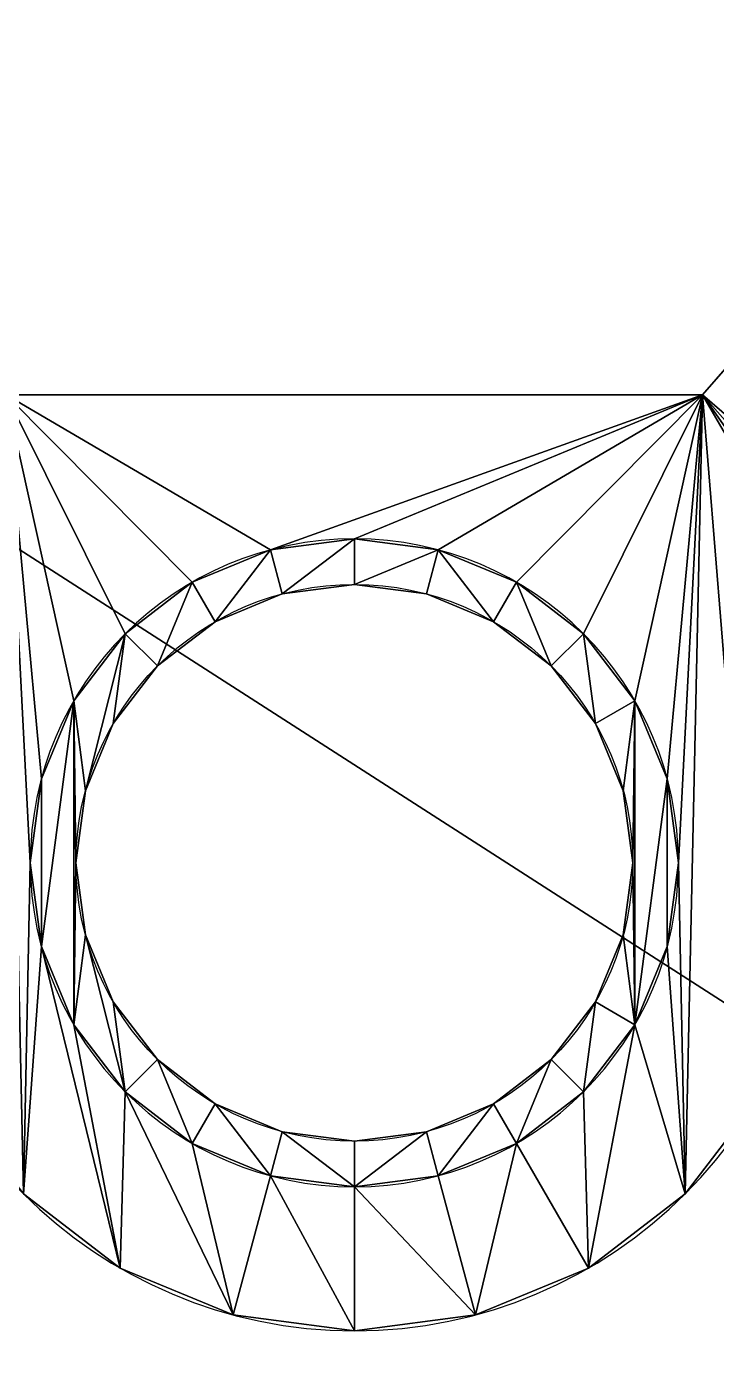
# Model space of a CAD drawing. Extents: x 0 to 249, y -3 to 160.
# Drawn here: x 106.8 to 135.5, y 57.4 to 113.4 of the extents above; entities that cross this region are included whole.
import ezdxf

# ---------------------------------------------------------------- set-up
doc = ezdxf.new("R2010")
doc.units = 0
doc.layers.get('0').update_dxf_attribs({"color": 13, "linetype": 'CONTINUOUS'})

# ---------------------------------------------------------------- blocks, each defined once
blk = doc.blocks.new('BUILD_BOX')
at = {"color": 254}
mesh = blk.add_polyface(dxfattribs=at)
corners = [(248.92, 0), (0, 160.02), (0, 0), (248.92, 160.02)]
mesh.append_faces([[corners[k] for k in face] for face in [(0, 1, 2), (1, 0, 3)]], dxfattribs={"vtx0": -1, "color": 254})
blk = doc.blocks.new('3D_PRINTER_BUILD_VOLUME')
blk.add_blockref('BUILD_BOX', (0, 0))

msp = doc.modelspace()

# ---------------------------------------------------------------- linework, layer by layer
for p, q in [((134.927, 98.018), (147.427, 112.327)), ((134.927, 98.018, 39), (147.427, 112.327, 39)), ((105.927, 98.018), (134.927, 98.018)), ((105.927, 98.018, 39), (134.927, 98.018, 39)), ((134.927, 98.018), (134.927, 98.018, 39)), ((120.427, 92.018, 16.8), (120.427, 92.018, 39)), ((116.933, 91.558, 16.8), (116.933, 91.558, 39)), ((123.921, 91.558, 16.8), (123.921, 91.558, 39)), ((113.677, 90.209, 16.8), (113.677, 90.209, 39)), ((120.427, 90.118), (120.427, 90.118, 16.8)), ((127.177, 90.209, 16.8), (127.177, 90.209, 39)), ((117.425, 89.723), (117.425, 89.723, 16.8)), ((123.429, 89.723), (123.429, 89.723, 16.8)), ((114.627, 88.564), (114.627, 88.564, 16.8)), ((126.227, 88.564), (126.227, 88.564, 16.8)), ((110.881, 88.064, 16.8), (110.881, 88.064, 39)), ((129.973, 88.064, 16.8), (129.973, 88.064, 39)), ((112.225, 86.721), (112.225, 86.721, 16.8)), ((128.629, 86.721), (128.629, 86.721, 16.8)), ((108.736, 85.268, 16.8), (108.736, 85.268, 39)), ((132.118, 85.268, 16.8), (132.118, 85.268, 39)), ((110.381, 84.318), (110.381, 84.318, 16.8)), ((130.473, 84.318), (130.473, 84.318, 16.8)), ((107.387, 82.012, 16.8), (107.387, 82.012, 39)), ((133.467, 82.012, 16.8), (133.467, 82.012, 39)), ((109.222, 81.52), (109.222, 81.52, 16.8)), ((131.632, 81.52), (131.632, 81.52, 16.8)), ((106.927, 78.518, 16.8), (106.927, 78.518, 39)), ((108.827, 78.518), (108.827, 78.518, 16.8)), ((132.027, 78.518), (132.027, 78.518, 16.8)), ((133.927, 78.518, 16.8), (133.927, 78.518, 39)), ((109.222, 75.516), (109.222, 75.516, 16.8)), ((131.632, 75.516), (131.632, 75.516, 16.8)), ((107.387, 75.024, 16.8), (107.387, 75.024, 39)), ((133.467, 75.024, 16.8), (133.467, 75.024, 39)), ((110.381, 72.718), (110.381, 72.718, 16.8)), ((130.473, 72.718), (130.473, 72.718, 16.8)), ((108.736, 71.768, 16.8), (108.736, 71.768, 39)), ((132.118, 71.768, 16.8), (132.118, 71.768, 39)), ((112.225, 70.316), (112.225, 70.316, 16.8)), ((128.629, 70.316), (128.629, 70.316, 16.8)), ((110.881, 68.972, 16.8), (110.881, 68.972, 39)), ((129.973, 68.972, 16.8), (129.973, 68.972, 39)), ((114.627, 68.472), (114.627, 68.472, 16.8)), ((126.227, 68.472), (126.227, 68.472, 16.8)), ((117.425, 67.313), (117.425, 67.313, 16.8)), ((123.429, 67.313), (123.429, 67.313, 16.8)), ((113.677, 66.827, 16.8), (113.677, 66.827, 39)), ((120.427, 66.918), (120.427, 66.918, 16.8)), ((127.177, 66.827, 16.8), (127.177, 66.827, 39)), ((116.933, 65.478, 16.8), (116.933, 65.478, 39)), ((123.921, 65.478, 16.8), (123.921, 65.478, 39)), ((120.427, 65.018, 16.8), (120.427, 65.018, 39)), ((134.216, 64.73), (134.216, 64.73, 39)), ((110.677, 61.631), (110.677, 61.631, 39)), ((130.177, 61.631), (130.177, 61.631, 39)), ((115.38, 59.683), (115.38, 59.683, 39)), ((125.474, 59.683), (125.474, 59.683, 39)), ((120.427, 59.018), (120.427, 59.018, 39))]:
    msp.add_line(p, q)
at = {"extrusion": (0, 0, -1)}
for centre in [(-120.427, 78.518, -39), (-120.427, 78.518, -16.8)]:
    msp.add_circle(centre, 13.5, dxfattribs=at)
for centre in [(120.427, 78.518), (120.427, 78.518, 16.8)]:
    msp.add_circle(centre, 11.6)
for centre in [(120.427, 78.518), (120.427, 78.518, 39)]:
    msp.add_arc(centre, 19.5, 180, 0)

# ---------------------------------------------------------------- block references
msp.add_blockref('3D_PRINTER_BUILD_VOLUME', (0, 0))

# ---------------------------------------------------------------- meshes
mesh = msp.add_polyface()
corners = [(101.591, 73.471, 39), (100.927, 86.667, 39), (100.927, 78.518, 39), (106.638, 64.73, 39), (107.387, 75.024, 39), (106.927, 78.518, 39), (110.677, 61.631, 39), (108.736, 71.768, 39), (110.881, 68.972, 39), (115.38, 59.683, 39), (113.677, 66.827, 39), (116.933, 65.478, 39), (120.427, 59.018, 39), (120.427, 65.018, 39), (125.474, 59.683, 39), (123.921, 65.478, 39), (127.177, 66.827, 39), (130.177, 61.631, 39), (129.973, 68.972, 39), (132.118, 71.768, 39), (134.216, 64.73, 39), (133.467, 75.024, 39), (133.927, 78.518, 39), (91.427, 105.497, 39), (78.427, 112.327, 39), (78.427, 105.497, 39), (93.427, 112.327, 39), (95.693, 100.613, 39), (105.927, 98.018, 39), (96.499, 99.633, 39), (97.244, 98.607, 39), (97.62, 98.018, 39), (97.927, 97.538, 39), (98.544, 96.431, 39), (99.095, 95.288, 39), (99.576, 94.115, 39), (99.985, 92.914, 39), (100.323, 91.692, 39), (100.586, 90.452, 39), (100.775, 89.198, 39), (100.889, 87.934, 39), (103.539, 68.768, 39), (107.387, 82.012, 39), (108.736, 85.268, 39), (110.881, 88.064, 39), (113.677, 90.209, 39), (116.933, 91.558, 39), (134.927, 98.018, 39), (120.427, 92.018, 39), (123.921, 91.558, 39), (127.177, 90.209, 39), (129.973, 88.064, 39), (132.118, 85.268, 39), (133.467, 82.012, 39), (137.314, 68.768, 39), (140.08, 89.131, 39), (140.272, 90.401, 39), (140.539, 91.656, 39), (140.88, 92.894, 39), (147.427, 112.327, 39), (139.965, 87.853, 39), (139.263, 73.471, 39), (139.927, 86.57, 39), (139.927, 78.518, 39), (141.295, 94.108, 39), (141.782, 95.296, 39), (142.339, 96.453, 39), (142.964, 97.574, 39), (143.247, 98.018, 39), (143.655, 98.656, 39), (144.409, 99.694, 39), (145.224, 100.686, 39), (149.427, 105.497, 39), (162.427, 112.327, 39), (162.427, 105.497, 39)]
mesh.append_faces([[corners[k] for k in face] for face in [(0, 1, 2), (23, 24, 25), (62, 61, 63), (73, 72, 74)]], dxfattribs={"vtx0": -1})
mesh.append_faces([[corners[k] for k in face] for face in [(4, 6, 7), (7, 6, 8), (8, 9, 10), (10, 9, 11), (11, 12, 13), (13, 14, 15), (15, 14, 16), (16, 17, 18), (18, 17, 19), (19, 20, 21), (21, 20, 22), (24, 23, 26), (26, 27, 28), (28, 46, 47), (47, 58, 59), (55, 54, 60), (60, 61, 62), (59, 72, 73)]], dxfattribs={"vtx0": -1, "vtx1": -1})
mesh.append_faces([[corners[k] for k in face] for face in [(28, 1, 0), (28, 3, 5), (47, 22, 20), (47, 54, 55)]], dxfattribs={"vtx0": -1, "vtx1": -1, "vtx2": -1})
mesh.append_faces([[corners[k] for k in face] for face in [(3, 4, 5), (4, 3, 6), (8, 6, 9), (11, 9, 12), (13, 12, 14), (16, 14, 17), (19, 17, 20), (26, 23, 27), (28, 27, 29), (28, 29, 30), (28, 30, 31), (28, 31, 32), (28, 32, 33), (28, 33, 34), (28, 34, 35), (28, 35, 36), (28, 36, 37), (28, 37, 38), (28, 38, 39), (28, 39, 40), (28, 40, 1), (28, 0, 41), (28, 41, 3), (28, 5, 42), (28, 42, 43), (28, 43, 44), (28, 44, 45), (28, 45, 46), (47, 46, 48), (47, 48, 49), (47, 49, 50), (47, 50, 51), (47, 51, 52), (47, 52, 53), (47, 53, 22), (47, 20, 54), (47, 55, 56), (47, 56, 57), (47, 57, 58), (60, 54, 61), (59, 58, 64), (59, 64, 65), (59, 65, 66), (59, 66, 67), (59, 67, 68), (59, 68, 69), (59, 69, 70), (59, 70, 71), (59, 71, 72)]], dxfattribs={"vtx0": -1, "vtx2": -1})
mesh = msp.add_polyface()
corners = [(147.427, 112.327, 39), (134.927, 98.018), (134.927, 98.018, 39), (147.427, 112.327)]
mesh.append_faces([[corners[k] for k in face] for face in [(0, 1, 2), (1, 0, 3)]], dxfattribs={"vtx0": -1})
mesh = msp.add_polyface()
corners = [(105.927, 98.018, 39), (134.927, 98.018), (105.927, 98.018), (134.927, 98.018, 39)]
mesh.append_faces([[corners[k] for k in face] for face in [(0, 1, 2), (1, 0, 3)]], dxfattribs={"vtx0": -1})
mesh = msp.add_polyface()
corners = [(107.387, 82.012, 16.8), (107.387, 75.024, 16.8), (106.927, 78.518, 16.8), (108.736, 85.268, 16.8), (108.736, 71.768, 16.8), (108.827, 78.518, 16.8), (109.222, 81.52, 16.8), (110.881, 88.064, 16.8), (110.381, 84.318, 16.8), (112.225, 86.721, 16.8), (113.677, 90.209, 16.8), (114.627, 88.564, 16.8), (116.933, 91.558, 16.8), (117.425, 89.723, 16.8), (120.427, 92.018, 16.8), (120.427, 90.118, 16.8), (123.921, 91.558, 16.8), (123.429, 89.723, 16.8), (126.227, 88.564, 16.8), (127.177, 90.209, 16.8), (128.629, 86.721, 16.8), (129.973, 88.064, 16.8), (130.473, 84.318, 16.8), (132.118, 85.268, 16.8), (131.632, 81.52, 16.8), (132.027, 78.518, 16.8), (109.222, 75.516, 16.8), (110.881, 68.972, 16.8), (110.381, 72.718, 16.8), (112.225, 70.316, 16.8), (113.677, 66.827, 16.8), (114.627, 68.472, 16.8), (116.933, 65.478, 16.8), (117.425, 67.313, 16.8), (120.427, 65.018, 16.8), (120.427, 66.918, 16.8), (123.429, 67.313, 16.8), (123.921, 65.478, 16.8), (126.227, 68.472, 16.8), (127.177, 66.827, 16.8), (128.629, 70.316, 16.8), (129.973, 68.972, 16.8), (130.473, 72.718, 16.8), (132.118, 71.768, 16.8), (131.632, 75.516, 16.8), (133.467, 82.012, 16.8), (133.467, 75.024, 16.8), (133.927, 78.518, 16.8)]
mesh.append_faces([[corners[k] for k in face] for face in [(0, 1, 2), (46, 45, 47)]], dxfattribs={"vtx0": -1})
mesh.append_faces([[corners[k] for k in face] for face in [(1, 3, 4), (5, 3, 6), (6, 7, 8), (8, 7, 9), (9, 10, 11), (11, 12, 13), (13, 14, 15), (15, 16, 17), (17, 16, 18), (18, 19, 20), (20, 21, 22), (22, 23, 24), (24, 23, 25), (4, 26, 27), (26, 4, 5), (27, 29, 30), (30, 31, 32), (32, 33, 34), (34, 36, 37), (37, 38, 39), (39, 40, 41), (41, 42, 43), (43, 45, 46)]], dxfattribs={"vtx0": -1, "vtx1": -1})
mesh.append_faces([[corners[k] for k in face] for face in [(4, 3, 5), (43, 25, 23)]], dxfattribs={"vtx0": -1, "vtx1": -1, "vtx2": -1})
mesh.append_faces([[corners[k] for k in face] for face in [(1, 0, 3), (6, 3, 7), (9, 7, 10), (11, 10, 12), (13, 12, 14), (15, 14, 16), (18, 16, 19), (20, 19, 21), (22, 21, 23), (27, 26, 28), (27, 28, 29), (30, 29, 31), (32, 31, 33), (34, 33, 35), (34, 35, 36), (37, 36, 38), (39, 38, 40), (41, 40, 42), (43, 42, 44), (43, 44, 25), (43, 23, 45)]], dxfattribs={"vtx0": -1, "vtx2": -1})
mesh = msp.add_polyface()
corners = [(120.427, 92.018, 39), (116.933, 91.558, 16.8), (120.427, 92.018, 16.8), (116.933, 91.558, 39)]
mesh.append_faces([[corners[k] for k in face] for face in [(0, 1, 2), (1, 0, 3)]], dxfattribs={"vtx0": -1})
mesh = msp.add_polyface()
corners = [(123.921, 91.558, 39), (120.427, 92.018, 16.8), (123.921, 91.558, 16.8), (120.427, 92.018, 39)]
mesh.append_faces([[corners[k] for k in face] for face in [(0, 1, 2), (1, 0, 3)]], dxfattribs={"vtx0": -1})
mesh = msp.add_polyface()
corners = [(116.933, 91.558, 39), (113.677, 90.209, 16.8), (116.933, 91.558, 16.8), (113.677, 90.209, 39)]
mesh.append_faces([[corners[k] for k in face] for face in [(0, 1, 2), (1, 0, 3)]], dxfattribs={"vtx0": -1})
mesh = msp.add_polyface()
corners = [(127.177, 90.209, 39), (123.921, 91.558, 16.8), (127.177, 90.209, 16.8), (123.921, 91.558, 39)]
mesh.append_faces([[corners[k] for k in face] for face in [(0, 1, 2), (1, 0, 3)]], dxfattribs={"vtx0": -1})
mesh = msp.add_polyface()
corners = [(113.677, 90.209, 39), (110.881, 88.064, 16.8), (113.677, 90.209, 16.8), (110.881, 88.064, 39)]
mesh.append_faces([[corners[k] for k in face] for face in [(0, 1, 2), (1, 0, 3)]], dxfattribs={"vtx0": -1})
mesh = msp.add_polyface()
corners = [(117.425, 89.723, 16.8), (120.427, 90.118), (117.425, 89.723), (120.427, 90.118, 16.8)]
mesh.append_faces([[corners[k] for k in face] for face in [(0, 1, 2), (1, 0, 3)]], dxfattribs={"vtx0": -1})
mesh = msp.add_polyface()
corners = [(120.427, 90.118, 16.8), (123.429, 89.723), (120.427, 90.118), (123.429, 89.723, 16.8)]
mesh.append_faces([[corners[k] for k in face] for face in [(0, 1, 2), (1, 0, 3)]], dxfattribs={"vtx0": -1})
mesh = msp.add_polyface()
corners = [(129.973, 88.064, 39), (127.177, 90.209, 16.8), (129.973, 88.064, 16.8), (127.177, 90.209, 39)]
mesh.append_faces([[corners[k] for k in face] for face in [(0, 1, 2), (1, 0, 3)]], dxfattribs={"vtx0": -1})
mesh = msp.add_polyface()
corners = [(114.627, 88.564, 16.8), (117.425, 89.723), (114.627, 88.564), (117.425, 89.723, 16.8)]
mesh.append_faces([[corners[k] for k in face] for face in [(0, 1, 2), (1, 0, 3)]], dxfattribs={"vtx0": -1})
mesh = msp.add_polyface()
corners = [(123.429, 89.723, 16.8), (126.227, 88.564), (123.429, 89.723), (126.227, 88.564, 16.8)]
mesh.append_faces([[corners[k] for k in face] for face in [(0, 1, 2), (1, 0, 3)]], dxfattribs={"vtx0": -1})
mesh = msp.add_polyface()
corners = [(112.225, 86.721, 16.8), (114.627, 88.564), (112.225, 86.721), (114.627, 88.564, 16.8)]
mesh.append_faces([[corners[k] for k in face] for face in [(0, 1, 2), (1, 0, 3)]], dxfattribs={"vtx0": -1})
mesh = msp.add_polyface()
corners = [(126.227, 88.564, 16.8), (128.629, 86.721), (126.227, 88.564), (128.629, 86.721, 16.8)]
mesh.append_faces([[corners[k] for k in face] for face in [(0, 1, 2), (1, 0, 3)]], dxfattribs={"vtx0": -1})
mesh = msp.add_polyface()
corners = [(110.881, 88.064, 16.8), (108.736, 85.268, 39), (108.736, 85.268, 16.8), (110.881, 88.064, 39)]
mesh.append_faces([[corners[k] for k in face] for face in [(0, 1, 2), (1, 0, 3)]], dxfattribs={"vtx0": -1})
mesh = msp.add_polyface()
corners = [(129.973, 88.064, 39), (132.118, 85.268, 16.8), (132.118, 85.268, 39), (129.973, 88.064, 16.8)]
mesh.append_faces([[corners[k] for k in face] for face in [(0, 1, 2), (1, 0, 3)]], dxfattribs={"vtx0": -1})
mesh = msp.add_polyface()
corners = [(112.225, 86.721, 16.8), (110.381, 84.318), (110.381, 84.318, 16.8), (112.225, 86.721)]
mesh.append_faces([[corners[k] for k in face] for face in [(0, 1, 2), (1, 0, 3)]], dxfattribs={"vtx0": -1})
mesh = msp.add_polyface()
corners = [(128.629, 86.721), (130.473, 84.318, 16.8), (130.473, 84.318), (128.629, 86.721, 16.8)]
mesh.append_faces([[corners[k] for k in face] for face in [(0, 1, 2), (1, 0, 3)]], dxfattribs={"vtx0": -1})
mesh = msp.add_polyface()
corners = [(108.736, 85.268, 16.8), (107.387, 82.012, 39), (107.387, 82.012, 16.8), (108.736, 85.268, 39)]
mesh.append_faces([[corners[k] for k in face] for face in [(0, 1, 2), (1, 0, 3)]], dxfattribs={"vtx0": -1})
mesh = msp.add_polyface()
corners = [(132.118, 85.268, 39), (133.467, 82.012, 16.8), (133.467, 82.012, 39), (132.118, 85.268, 16.8)]
mesh.append_faces([[corners[k] for k in face] for face in [(0, 1, 2), (1, 0, 3)]], dxfattribs={"vtx0": -1})
mesh = msp.add_polyface()
corners = [(110.381, 84.318, 16.8), (109.222, 81.52), (109.222, 81.52, 16.8), (110.381, 84.318)]
mesh.append_faces([[corners[k] for k in face] for face in [(0, 1, 2), (1, 0, 3)]], dxfattribs={"vtx0": -1})
mesh = msp.add_polyface()
corners = [(130.473, 84.318), (131.632, 81.52, 16.8), (131.632, 81.52), (130.473, 84.318, 16.8)]
mesh.append_faces([[corners[k] for k in face] for face in [(0, 1, 2), (1, 0, 3)]], dxfattribs={"vtx0": -1})
mesh = msp.add_polyface()
corners = [(107.387, 82.012, 16.8), (106.927, 78.518, 39), (106.927, 78.518, 16.8), (107.387, 82.012, 39)]
mesh.append_faces([[corners[k] for k in face] for face in [(0, 1, 2), (1, 0, 3)]], dxfattribs={"vtx0": -1})
mesh = msp.add_polyface()
corners = [(133.467, 82.012, 39), (133.927, 78.518, 16.8), (133.927, 78.518, 39), (133.467, 82.012, 16.8)]
mesh.append_faces([[corners[k] for k in face] for face in [(0, 1, 2), (1, 0, 3)]], dxfattribs={"vtx0": -1})
mesh = msp.add_polyface()
corners = [(109.222, 81.52, 16.8), (108.827, 78.518), (108.827, 78.518, 16.8), (109.222, 81.52)]
mesh.append_faces([[corners[k] for k in face] for face in [(0, 1, 2), (1, 0, 3)]], dxfattribs={"vtx0": -1})
mesh = msp.add_polyface()
corners = [(131.632, 81.52), (132.027, 78.518, 16.8), (132.027, 78.518), (131.632, 81.52, 16.8)]
mesh.append_faces([[corners[k] for k in face] for face in [(0, 1, 2), (1, 0, 3)]], dxfattribs={"vtx0": -1})
mesh = msp.add_polyface()
corners = [(106.927, 78.518, 16.8), (107.387, 75.024, 39), (107.387, 75.024, 16.8), (106.927, 78.518, 39)]
mesh.append_faces([[corners[k] for k in face] for face in [(0, 1, 2), (1, 0, 3)]], dxfattribs={"vtx0": -1})
mesh = msp.add_polyface()
corners = [(108.827, 78.518, 16.8), (109.222, 75.516), (109.222, 75.516, 16.8), (108.827, 78.518)]
mesh.append_faces([[corners[k] for k in face] for face in [(0, 1, 2), (1, 0, 3)]], dxfattribs={"vtx0": -1})
mesh = msp.add_polyface()
corners = [(132.027, 78.518), (131.632, 75.516, 16.8), (131.632, 75.516), (132.027, 78.518, 16.8)]
mesh.append_faces([[corners[k] for k in face] for face in [(0, 1, 2), (1, 0, 3)]], dxfattribs={"vtx0": -1})
mesh = msp.add_polyface()
corners = [(133.927, 78.518, 39), (133.467, 75.024, 16.8), (133.467, 75.024, 39), (133.927, 78.518, 16.8)]
mesh.append_faces([[corners[k] for k in face] for face in [(0, 1, 2), (1, 0, 3)]], dxfattribs={"vtx0": -1})
mesh = msp.add_polyface()
corners = [(109.222, 75.516, 16.8), (110.381, 72.718), (110.381, 72.718, 16.8), (109.222, 75.516)]
mesh.append_faces([[corners[k] for k in face] for face in [(0, 1, 2), (1, 0, 3)]], dxfattribs={"vtx0": -1})
mesh = msp.add_polyface()
corners = [(131.632, 75.516), (130.473, 72.718, 16.8), (130.473, 72.718), (131.632, 75.516, 16.8)]
mesh.append_faces([[corners[k] for k in face] for face in [(0, 1, 2), (1, 0, 3)]], dxfattribs={"vtx0": -1})
mesh = msp.add_polyface()
corners = [(107.387, 75.024, 16.8), (108.736, 71.768, 39), (108.736, 71.768, 16.8), (107.387, 75.024, 39)]
mesh.append_faces([[corners[k] for k in face] for face in [(0, 1, 2), (1, 0, 3)]], dxfattribs={"vtx0": -1})
mesh = msp.add_polyface()
corners = [(133.467, 75.024, 39), (132.118, 71.768, 16.8), (132.118, 71.768, 39), (133.467, 75.024, 16.8)]
mesh.append_faces([[corners[k] for k in face] for face in [(0, 1, 2), (1, 0, 3)]], dxfattribs={"vtx0": -1})
mesh = msp.add_polyface()
corners = [(110.381, 72.718, 16.8), (112.225, 70.316), (112.225, 70.316, 16.8), (110.381, 72.718)]
mesh.append_faces([[corners[k] for k in face] for face in [(0, 1, 2), (1, 0, 3)]], dxfattribs={"vtx0": -1})
mesh = msp.add_polyface()
corners = [(130.473, 72.718), (128.629, 70.316, 16.8), (128.629, 70.316), (130.473, 72.718, 16.8)]
mesh.append_faces([[corners[k] for k in face] for face in [(0, 1, 2), (1, 0, 3)]], dxfattribs={"vtx0": -1})
mesh = msp.add_polyface()
corners = [(108.736, 71.768, 16.8), (110.881, 68.972, 39), (110.881, 68.972, 16.8), (108.736, 71.768, 39)]
mesh.append_faces([[corners[k] for k in face] for face in [(0, 1, 2), (1, 0, 3)]], dxfattribs={"vtx0": -1})
mesh = msp.add_polyface()
corners = [(132.118, 71.768, 39), (129.973, 68.972, 16.8), (129.973, 68.972, 39), (132.118, 71.768, 16.8)]
mesh.append_faces([[corners[k] for k in face] for face in [(0, 1, 2), (1, 0, 3)]], dxfattribs={"vtx0": -1})
mesh = msp.add_polyface()
corners = [(114.627, 68.472, 16.8), (112.225, 70.316), (114.627, 68.472), (112.225, 70.316, 16.8)]
mesh.append_faces([[corners[k] for k in face] for face in [(0, 1, 2), (1, 0, 3)]], dxfattribs={"vtx0": -1})
mesh = msp.add_polyface()
corners = [(128.629, 70.316, 16.8), (126.227, 68.472), (128.629, 70.316), (126.227, 68.472, 16.8)]
mesh.append_faces([[corners[k] for k in face] for face in [(0, 1, 2), (1, 0, 3)]], dxfattribs={"vtx0": -1})
mesh = msp.add_polyface()
corners = [(110.881, 68.972, 39), (113.677, 66.827, 16.8), (110.881, 68.972, 16.8), (113.677, 66.827, 39)]
mesh.append_faces([[corners[k] for k in face] for face in [(0, 1, 2), (1, 0, 3)]], dxfattribs={"vtx0": -1})
mesh = msp.add_polyface()
corners = [(127.177, 66.827, 39), (129.973, 68.972, 16.8), (127.177, 66.827, 16.8), (129.973, 68.972, 39)]
mesh.append_faces([[corners[k] for k in face] for face in [(0, 1, 2), (1, 0, 3)]], dxfattribs={"vtx0": -1})
mesh = msp.add_polyface()
corners = [(117.425, 67.313, 16.8), (114.627, 68.472), (117.425, 67.313), (114.627, 68.472, 16.8)]
mesh.append_faces([[corners[k] for k in face] for face in [(0, 1, 2), (1, 0, 3)]], dxfattribs={"vtx0": -1})
mesh = msp.add_polyface()
corners = [(126.227, 68.472, 16.8), (123.429, 67.313), (126.227, 68.472), (123.429, 67.313, 16.8)]
mesh.append_faces([[corners[k] for k in face] for face in [(0, 1, 2), (1, 0, 3)]], dxfattribs={"vtx0": -1})
mesh = msp.add_polyface()
corners = [(137.314, 68.768), (134.216, 64.73, 39), (134.216, 64.73), (137.314, 68.768, 39)]
mesh.append_faces([[corners[k] for k in face] for face in [(0, 1, 2), (1, 0, 3)]], dxfattribs={"vtx0": -1})
mesh = msp.add_polyface()
corners = [(120.427, 66.918, 16.8), (117.425, 67.313), (120.427, 66.918), (117.425, 67.313, 16.8)]
mesh.append_faces([[corners[k] for k in face] for face in [(0, 1, 2), (1, 0, 3)]], dxfattribs={"vtx0": -1})
mesh = msp.add_polyface()
corners = [(123.429, 67.313, 16.8), (120.427, 66.918), (123.429, 67.313), (120.427, 66.918, 16.8)]
mesh.append_faces([[corners[k] for k in face] for face in [(0, 1, 2), (1, 0, 3)]], dxfattribs={"vtx0": -1})
mesh = msp.add_polyface()
corners = [(113.677, 66.827, 39), (116.933, 65.478, 16.8), (113.677, 66.827, 16.8), (116.933, 65.478, 39)]
mesh.append_faces([[corners[k] for k in face] for face in [(0, 1, 2), (1, 0, 3)]], dxfattribs={"vtx0": -1})
mesh = msp.add_polyface()
corners = [(123.921, 65.478, 39), (127.177, 66.827, 16.8), (123.921, 65.478, 16.8), (127.177, 66.827, 39)]
mesh.append_faces([[corners[k] for k in face] for face in [(0, 1, 2), (1, 0, 3)]], dxfattribs={"vtx0": -1})
mesh = msp.add_polyface()
corners = [(116.933, 65.478, 39), (120.427, 65.018, 16.8), (116.933, 65.478, 16.8), (120.427, 65.018, 39)]
mesh.append_faces([[corners[k] for k in face] for face in [(0, 1, 2), (1, 0, 3)]], dxfattribs={"vtx0": -1})
mesh = msp.add_polyface()
corners = [(120.427, 65.018, 39), (123.921, 65.478, 16.8), (120.427, 65.018, 16.8), (123.921, 65.478, 39)]
mesh.append_faces([[corners[k] for k in face] for face in [(0, 1, 2), (1, 0, 3)]], dxfattribs={"vtx0": -1})
mesh = msp.add_polyface()
corners = [(110.677, 61.631, 39), (106.638, 64.73), (110.677, 61.631), (106.638, 64.73, 39)]
mesh.append_faces([[corners[k] for k in face] for face in [(0, 1, 2), (1, 0, 3)]], dxfattribs={"vtx0": -1})
mesh = msp.add_polyface()
corners = [(134.216, 64.73, 39), (130.177, 61.631), (134.216, 64.73), (130.177, 61.631, 39)]
mesh.append_faces([[corners[k] for k in face] for face in [(0, 1, 2), (1, 0, 3)]], dxfattribs={"vtx0": -1})
mesh = msp.add_polyface()
corners = [(115.38, 59.683, 39), (110.677, 61.631), (115.38, 59.683), (110.677, 61.631, 39)]
mesh.append_faces([[corners[k] for k in face] for face in [(0, 1, 2), (1, 0, 3)]], dxfattribs={"vtx0": -1})
mesh = msp.add_polyface()
corners = [(130.177, 61.631, 39), (125.474, 59.683), (130.177, 61.631), (125.474, 59.683, 39)]
mesh.append_faces([[corners[k] for k in face] for face in [(0, 1, 2), (1, 0, 3)]], dxfattribs={"vtx0": -1})
mesh = msp.add_polyface()
corners = [(120.427, 59.018, 39), (115.38, 59.683), (120.427, 59.018), (115.38, 59.683, 39)]
mesh.append_faces([[corners[k] for k in face] for face in [(0, 1, 2), (1, 0, 3)]], dxfattribs={"vtx0": -1})
mesh = msp.add_polyface()
corners = [(125.474, 59.683, 39), (120.427, 59.018), (125.474, 59.683), (120.427, 59.018, 39)]
mesh.append_faces([[corners[k] for k in face] for face in [(0, 1, 2), (1, 0, 3)]], dxfattribs={"vtx0": -1})

doc.saveas('drawing.dxf')
